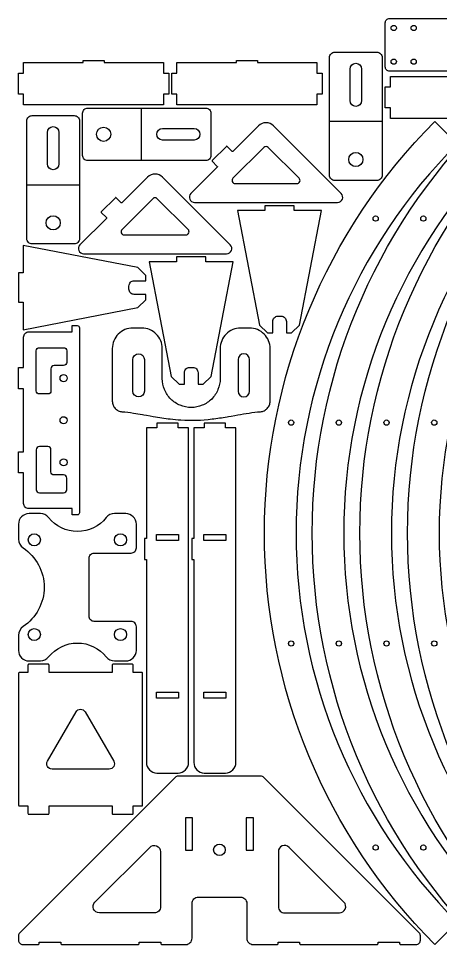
# Model space of a CAD drawing. Extents: x 1062 to 2256, y 2005 to 2885.
# Drawn here: x 1062 to 1463, y 2005 to 2885 of the extents above; entities that cross this region are included whole.
import ezdxf

# ---------------------------------------------------------------- set-up
doc = ezdxf.new("R2010")
doc.units = 0

# ---------------------------------------------------------------- blocks, each defined once
blk = doc.blocks.new('Part755469774', base_point=(-59, -71.44))
at = {"layer": '1'}
for points in [[(59, 62.5, 0.414214), (58, 63.5), (50, 63.5), (50, 70.44, 0.414214), (49, 71.44), (31, 71.44, 0.414214), (30, 70.44), (30, 63.5), (-30, 63.5), (-30, 70.44, 0.414214), (-31, 71.44), (-49, 71.44, 0.414214), (-50, 70.44), (-50, 63.5), (-58, 63.5, 0.414214), (-59, 62.5), (-59, -62.5, 0.414214), (-58, -63.5), (-50, -63.5), (-50, -70.44, 0.414214), (-49, -71.44), (-31, -71.44, 0.414214), (-30, -70.44), (-30, -63.5), (30, -63.5), (30, -70.44, 0.414214), (31, -71.44), (49, -71.44, 0.414214), (50, -70.44), (50, -63.5), (58, -63.5, 0.414214), (59, -62.5)], [(31.47, -21, -0.57735), (27.14, -28.5), (-27.14, -28.5, -0.57735), (-31.47, -21), (-4.33, 26, -0.57735), (4.33, 26)]]:
    blk.add_lwpolyline(points, format="xyb", close=True, dxfattribs=at)
blk = doc.blocks.new('Part1103288632', base_point=(0, 0))
at = {"layer": '1'}
blk.add_lwpolyline([(140, 102, 0.414214), (130, 112), (107.5, 112, 0.414214), (102.5, 107), (102.5, 72, -0.414214), (97.5, 67), (42.5, 67, -0.414214), (37.5, 72), (37.5, 107, 0.414214), (32.5, 112), (10, 112, 0.414214), (0, 102), (0, 91.21, 0.228462), (3.77, 83.38, -0.482087), (3.77, 28.62, 0.228462), (0, 20.79), (0, 10, 0.414214), (10, 0), (24.31, 0, 0.250143), (32.62, 4.43, -0.533679), (107.38, 4.43, 0.250143), (115.69, 0), (130, 0, 0.414214), (140, 10), (140, 20.79, 0.228462), (136.23, 28.62, -0.482087), (136.23, 83.38, 0.228462), (140, 91.21)], format="xyb", close=True, dxfattribs=at)
for centre in [(25, 97), (115, 97), (25, 15), (115, 15)]:
    blk.add_circle(centre, 5.75, dxfattribs=at)
blk = doc.blocks.new('Part1197463259', base_point=(-31.26, -90))
at = {"layer": '1'}
for points in [[(26.5, 88), (26.5, -88, -0.414214), (24.5, -90), (19.5, -90), (19.5, -84), (-21.5, -84, -0.414214), (-26.5, -79), (-26.5, -50), (-31.26, -50), (-31.26, -30), (-26.5, -30), (-26.5, 30), (-31.26, 30), (-31.26, 50), (-26.5, 50), (-26.5, 79, -0.414214), (-21.5, 84), (19.5, 84), (19.5, 90), (24.5, 90, -0.414214)], [(14.5, 66), (14.5, 55, -0.414214), (11.5, 52), (2.5, 52, 0.414214), (-0.5, 49), (-0.5, 28, -0.414214), (-3.5, 25), (-11.5, 25, -0.414214), (-14.5, 28), (-14.5, 66, -0.414214), (-11.5, 69), (11.5, 69, -0.414214)], [(14.5, -55, 0.414214), (11.5, -52), (2.5, -52, -0.414214), (-0.5, -49), (-0.5, -28, 0.414214), (-3.5, -25), (-11.5, -25, 0.414214), (-14.5, -28), (-14.5, -66, 0.414214), (-11.5, -69), (11.5, -69, 0.414214), (14.5, -66)]]:
    blk.add_lwpolyline(points, format="xyb", close=True, dxfattribs=at)
for centre in [(11.5, 40), (11.5, 0), (11.5, -40)]:
    blk.add_circle(centre, 3.4, dxfattribs=at)
blk = doc.blocks.new('Part1885758071', base_point=(-25, -60))
at = {"layer": '1'}
for points in [[(25, 56.98), (25, -55, -0.414214), (20, -60), (-20, -60, -0.414214), (-25, -55), (-25, 56.98, -0.414214), (-20, 61.98), (20, 61.98, -0.414214)], [(5.5, 45.98), (5.5, 15.98, -1), (-5.5, 15.98), (-5.5, 45.98, -1)]]:
    blk.add_lwpolyline(points, format="xyb", close=True, dxfattribs=at)
blk.add_circle((0, -40), 6.75, dxfattribs=at)
at = {"layer": '2'}
blk.add_line((25, -4.01), (-25, -4.01), dxfattribs=at)
blk = doc.blocks.new('Part552678343', base_point=(-25, -60))
at = {"layer": '1'}
for points in [[(25, 56.98), (25, -55, -0.414214), (20, -60), (-20, -60, -0.414214), (-25, -55), (-25, 56.98, -0.414214), (-20, 61.98), (20, 61.98, -0.414214)], [(5.5, 45.98), (5.5, 15.98, -1), (-5.5, 15.98), (-5.5, 45.98, -1)]]:
    blk.add_lwpolyline(points, format="xyb", close=True, dxfattribs=at)
blk.add_circle((0, -40), 6.75, dxfattribs=at)
at = {"layer": '2'}
blk.add_line((25, -4.01), (-25, -4.01), dxfattribs=at)
blk = doc.blocks.new('Part1302567447', base_point=(-72.93, -49.19))
at = {"layer": '1'}
for points in [[(71.46, 18.13, 0.668179), (67.93, 26.67), (-67.93, 26.67, 0.668179), (-71.46, 18.13), (-7.07, -46.26, 0.414214), (7.07, -46.26), (31.47, -21.87, -0.414214), (32.17, -21.87), (36.98, -26.68, 0.414214), (37.69, -26.68), (51.12, -13.24, 0.414214), (51.12, -12.53), (46.32, -7.72, -0.414214), (46.32, -7.02)], [(31.42, 3.55, 0.668179), (29.3, 8.67), (-29.3, 8.67, 0.668179), (-31.42, 3.55), (-2.12, -25.76, 0.414214), (2.12, -25.76)]]:
    blk.add_lwpolyline(points, format="xyb", close=True, dxfattribs=at)
blk = doc.blocks.new('Part140016489', base_point=(-75, -80))
at = {"layer": '1'}
for points in [[(-44.5, -20, 1), (-55.5, -20), (-55.5, -50, 1), (-44.5, -50)], [(55.5, -20), (55.5, -50, -1), (44.5, -50), (44.5, -20, -1)]]:
    blk.add_lwpolyline(points, format="xyb", close=True, dxfattribs=at)
blk.add_open_spline([(75, -10.49), (75, -27.16), (75, -43.83), (75, -60.5), (75, -60.5), (75, -63.06), (74.5, -65.6), (73.52, -67.96), (73.52, -67.96), (72.54, -70.33), (71.1, -72.48), (69.29, -74.29), (69.29, -74.29), (67.48, -76.1), (65.33, -77.54), (62.96, -78.52), (62.96, -78.52), (60.6, -79.5), (58.06, -80), (55.5, -80), (55.5, -80), (52.67, -80), (49.83, -80), (47, -80), (47, -80), (44.44, -80), (41.9, -79.5), (39.54, -78.52), (39.54, -78.52), (37.17, -77.54), (35.02, -76.1), (33.21, -74.29), (33.21, -74.29), (31.4, -72.48), (29.96, -70.33), (28.98, -67.96), (28.98, -67.96), (28, -65.6), (27.5, -63.06), (27.5, -60.5), (27.5, -60.5), (27.5, -51), (27.5, -41.5), (27.5, -32), (27.5, -32), (27.5, -28.39), (26.79, -24.81), (25.41, -21.48), (25.41, -21.48), (24.02, -18.14), (22, -15.11), (19.45, -12.55), (19.45, -12.55), (16.89, -10), (13.86, -7.98), (10.52, -6.59), (10.52, -6.59), (7.19, -5.21), (3.61, -4.5), (0, -4.5), (0, -4.5), (-3.61, -4.5), (-7.19, -5.21), (-10.52, -6.59), (-10.52, -6.59), (-13.86, -7.98), (-16.89, -10), (-19.45, -12.55), (-19.45, -12.55), (-22, -15.11), (-24.02, -18.14), (-25.41, -21.48), (-25.41, -21.48), (-26.79, -24.81), (-27.5, -28.39), (-27.5, -32), (-27.5, -32), (-27.5, -41.5), (-27.5, -51), (-27.5, -60.5), (-27.5, -60.5), (-27.5, -63.06), (-28, -65.6), (-28.98, -67.96), (-28.98, -67.96), (-29.96, -70.33), (-31.4, -72.48), (-33.21, -74.29), (-33.21, -74.29), (-35.02, -76.1), (-37.17, -77.54), (-39.54, -78.52), (-39.54, -78.52), (-41.9, -79.5), (-44.44, -80), (-47, -80), (-47, -80), (-49.83, -80), (-52.67, -80), (-55.5, -80), (-55.5, -80), (-58.06, -80), (-60.6, -79.5), (-62.96, -78.52), (-62.96, -78.52), (-65.33, -77.54), (-67.48, -76.1), (-69.29, -74.29), (-69.29, -74.29), (-71.1, -72.48), (-72.54, -70.33), (-73.52, -67.96), (-73.52, -67.96), (-74.5, -65.6), (-75, -63.06), (-75, -60.5), (-75, -60.5), (-75, -43.83), (-75, -27.16), (-75, -10.49), (-75, -10.49), (-75, -9.24), (-74.77, -8.01), (-74.32, -6.85), (-74.32, -6.85), (-73.86, -5.69), (-73.2, -4.62), (-72.35, -3.71), (-72.35, -3.71), (-71.51, -2.79), (-70.5, -2.04), (-69.39, -1.5), (-69.39, -1.5), (-68.27, -0.95), (-67.06, -0.62), (-65.82, -0.52), (-65.82, -0.52), (-62.13, -0.22), (-58.51, 0.23), (-54.94, 0.76), (-54.94, 0.76), (-51.37, 1.28), (-47.85, 1.87), (-44.36, 2.48), (-44.36, 2.48), (-40.87, 3.1), (-34.37, 4.24), (-34.04, 4.29), (-34.04, 4.29), (-29.26, 5.11), (-24.55, 5.84), (-19.88, 6.41), (-19.88, 6.41), (-9.87, 7.65), (-0.02, 8.02), (9.91, 7.35), (9.91, 7.35), (13.22, 7.14), (16.54, 6.82), (19.88, 6.41), (19.88, 6.41), (25.22, 5.76), (30.61, 4.89), (36.08, 3.94), (36.08, 3.94), (39.49, 3.34), (46.1, 2.17), (46.46, 2.12), (46.46, 2.12), (49.26, 1.64), (52.08, 1.17), (54.94, 0.76), (54.94, 0.76), (58.51, 0.23), (62.13, -0.22), (65.82, -0.52), (65.82, -0.52), (67.06, -0.62), (68.27, -0.95), (69.39, -1.5), (69.39, -1.5), (70.5, -2.04), (71.51, -2.79), (72.35, -3.71), (72.35, -3.71), (73.2, -4.62), (73.86, -5.69), (74.32, -6.85), (74.32, -6.85), (74.77, -8.01), (75, -9.24), (75, -10.49)], degree=3, knots=[0, 0, 0, 0, 0.020833, 0.020833, 0.020833, 0.020833, 0.041667, 0.041667, 0.041667, 0.041667, 0.0625, 0.0625, 0.0625, 0.0625, 0.083333, 0.083333, 0.083333, 0.083333, 0.104167, 0.104167, 0.104167, 0.104167, 0.125, 0.125, 0.125, 0.125, 0.145833, 0.145833, 0.145833, 0.145833, 0.166667, 0.166667, 0.166667, 0.166667, 0.1875, 0.1875, 0.1875, 0.1875, 0.208333, 0.208333, 0.208333, 0.208333, 0.229167, 0.229167, 0.229167, 0.229167, 0.25, 0.25, 0.25, 0.25, 0.270833, 0.270833, 0.270833, 0.270833, 0.291667, 0.291667, 0.291667, 0.291667, 0.3125, 0.3125, 0.3125, 0.3125, 0.333333, 0.333333, 0.333333, 0.333333, 0.354167, 0.354167, 0.354167, 0.354167, 0.375, 0.375, 0.375, 0.375, 0.395833, 0.395833, 0.395833, 0.395833, 0.416667, 0.416667, 0.416667, 0.416667, 0.4375, 0.4375, 0.4375, 0.4375, 0.458333, 0.458333, 0.458333, 0.458333, 0.479167, 0.479167, 0.479167, 0.479167, 0.5, 0.5, 0.5, 0.5, 0.520833, 0.520833, 0.520833, 0.520833, 0.541667, 0.541667, 0.541667, 0.541667, 0.5625, 0.5625, 0.5625, 0.5625, 0.583333, 0.583333, 0.583333, 0.583333, 0.604167, 0.604167, 0.604167, 0.604167, 0.625, 0.625, 0.625, 0.625, 0.645833, 0.645833, 0.645833, 0.645833, 0.666667, 0.666667, 0.666667, 0.666667, 0.6875, 0.6875, 0.6875, 0.6875, 0.708333, 0.708333, 0.708333, 0.708333, 0.729167, 0.729167, 0.729167, 0.729167, 0.75, 0.75, 0.75, 0.75, 0.770833, 0.770833, 0.770833, 0.770833, 0.791667, 0.791667, 0.791667, 0.791667, 0.8125, 0.8125, 0.8125, 0.8125, 0.833333, 0.833333, 0.833333, 0.833333, 0.854167, 0.854167, 0.854167, 0.854167, 0.875, 0.875, 0.875, 0.875, 0.895833, 0.895833, 0.895833, 0.895833, 0.916667, 0.916667, 0.916667, 0.916667, 0.9375, 0.9375, 0.9375, 0.9375, 0.958333, 0.958333, 0.958333, 0.958333, 0.979167, 0.979167, 0.979167, 0.979167, 1, 1, 1, 1], dxfattribs=at)
blk = doc.blocks.new('Part1957499153', base_point=(-72.93, -49.19))
at = {"layer": '1'}
for points in [[(71.46, 18.13, 0.668179), (67.93, 26.67), (-67.93, 26.67, 0.668179), (-71.46, 18.13), (-7.07, -46.26, 0.414214), (7.07, -46.26), (31.47, -21.87, -0.414214), (32.17, -21.87), (36.98, -26.68, 0.414214), (37.69, -26.68), (51.12, -13.24, 0.414214), (51.12, -12.53), (46.32, -7.72, -0.414214), (46.32, -7.02)], [(31.42, 3.55, 0.668179), (29.3, 8.67), (-29.3, 8.67, 0.668179), (-31.42, 3.55), (-2.12, -25.76, 0.414214), (2.12, -25.76)]]:
    blk.add_lwpolyline(points, format="xyb", close=True, dxfattribs=at)
blk = doc.blocks.new('Part407099889')
at = {"layer": '1'}
blk.add_lwpolyline([(332.7, 30), (328, 30), (328, 40), (223, 40), (223, 42), (203, 42), (203, 40), (10, 40, 0.414214), (0, 30), (0, 10, 0.414214), (10, 0), (328, 0), (328, 10), (332.7, 10)], format="xyb", close=True, dxfattribs=at)
for points in [[(76.76, 30.5), (76.76, 9.5), (71, 9.5), (71, 30.5)], [(226.76, 30.5), (226.76, 9.5), (221, 9.5), (221, 30.5)]]:
    blk.add_lwpolyline(points, close=True, dxfattribs=at)
blk = doc.blocks.new('Part1430522297')
at = {"layer": '1'}
blk.add_lwpolyline([(332.7, 30), (328, 30), (328, 40), (223, 40), (223, 42), (203, 42), (203, 40), (10, 40, 0.414214), (0, 30), (0, 10, 0.414214), (10, 0), (328, 0), (328, 10), (332.7, 10)], format="xyb", close=True, dxfattribs=at)
for points in [[(76.76, 30.5), (76.76, 9.5), (71, 9.5), (71, 30.5)], [(226.76, 30.5), (226.76, 9.5), (221, 9.5), (221, 30.5)]]:
    blk.add_lwpolyline(points, close=True, dxfattribs=at)
blk = doc.blocks.new('Part1424611961', base_point=(-191, 0))
at = {"layer": '1'}
for points in [[(191, 8.34, 0.198912), (189.83, 11.17), (42.17, 158.83, 0.198912), (39.34, 160), (-39.34, 160, 0.198912), (-42.17, 158.83), (-189.83, 11.17, 0.198912), (-191, 8.34), (-191, 4, 0.414214), (-187, 0), (-172.25, 0, 0.414214), (-171.25, 1), (-171.25, 2.2), (-150.75, 2.2), (-150.75, 1, 0.414214), (-149.75, 0), (-77.25, 0, 0.414214), (-76.25, 1), (-76.25, 2.2), (-55.75, 2.2), (-55.75, 1, 0.414214), (-54.75, 0), (-32, 0, 0.414214), (-26, 6), (-26, 39, -0.414214), (-20, 45), (20, 45, -0.414214), (26, 39), (26, 6, 0.414214), (32, 0), (54.75, 0, 0.414214), (55.75, 1), (55.75, 2.2), (76.25, 2.2), (76.25, 1, 0.414214), (77.25, 0), (149.75, 0, 0.414214), (150.75, 1), (150.75, 2.2), (171.25, 2.2), (171.25, 1, 0.414214), (172.25, 0), (187, 0, 0.414214), (191, 4)], [(-56, 88.09), (-56, 36, -0.414214), (-62, 30), (-114.09, 30, -0.668179), (-118.33, 40.24), (-66.24, 92.33, -0.668179)], [(118.33, 40.24), (66.24, 92.33, 0.668179), (56, 88.09), (56, 36, 0.414214), (62, 30), (114.09, 30, 0.668179)]]:
    blk.add_lwpolyline(points, format="xyb", close=True, dxfattribs=at)
for points in [[(-25.5, 120.25), (-32.3, 120.25), (-32.3, 89.75), (-25.5, 89.75)], [(32.3, 120.25), (25.5, 120.25), (25.5, 89.75), (32.3, 89.75)]]:
    blk.add_lwpolyline(points, close=True, dxfattribs=at)
blk.add_circle((0, 90), 5.5, dxfattribs=at)
blk = doc.blocks.new('Part1627925601', base_point=(-553.11, -391.11))
at = {"layer": '1'}
blk.add_lwpolyline([(-369.9, 369.9, 0.414214), (-369.9, -369.9), (-391.11, -391.11, -0.414214), (-391.11, 391.11)], format="xyb", close=True, dxfattribs=at)
for centre in [(-447.43, 298.96), (-527.77, 104.98), (-527.77, -104.98), (-447.43, -298.96)]:
    blk.add_circle(centre, 2.5, dxfattribs=at)
blk = doc.blocks.new('Part1571086565', base_point=(-25, -60))
at = {"layer": '1'}
for points in [[(25, 56.98), (25, -55, -0.414214), (20, -60), (-20, -60, -0.414214), (-25, -55), (-25, 56.98, -0.414214), (-20, 61.98), (20, 61.98, -0.414214)], [(5.5, 45.98), (5.5, 15.98, -1), (-5.5, 15.98), (-5.5, 45.98, -1)]]:
    blk.add_lwpolyline(points, format="xyb", close=True, dxfattribs=at)
blk.add_circle((0, -40), 6.75, dxfattribs=at)
at = {"layer": '2'}
blk.add_line((25, -4.01), (-25, -4.01), dxfattribs=at)
blk = doc.blocks.new('Part320841708', base_point=(-553.11, -391.11))
at = {"layer": '1'}
blk.add_lwpolyline([(-369.9, 369.9, 0.414214), (-369.9, -369.9), (-391.11, -391.11, -0.414214), (-391.11, 391.11)], format="xyb", close=True, dxfattribs=at)
for centre in [(-447.43, 298.96), (-527.77, 104.98), (-527.77, -104.98), (-447.43, -298.96)]:
    blk.add_circle(centre, 2.5, dxfattribs=at)
blk = doc.blocks.new('Part1024990675', base_point=(-25, -52.5))
at = {"layer": '1'}
blk.add_lwpolyline([(25, 51.5), (25, -48.5, -0.414214), (21, -52.5), (-21, -52.5, -0.414214), (-25, -48.5), (-25, 51.5, -0.414214), (-24, 52.5), (-14.5, 52.5), (-14.5, 56.26, -0.414214), (-13.5, 57.26), (13.5, 57.26, -0.414214), (14.5, 56.26), (14.5, 52.5), (24, 52.5, -0.414214)], format="xyb", close=True, dxfattribs=at)
blk.add_lwpolyline([(2.55, 32.5), (2.55, 12.5), (-2.55, 12.5), (-2.55, 32.5)], close=True, dxfattribs=at)
for centre in [(-15.98, -25.5), (15.98, -25.5), (-15.98, -44.5), (15.98, -44.5)]:
    blk.add_circle(centre, 2.5, dxfattribs=at)
blk = doc.blocks.new('Part1503427488', base_point=(-553.11, -391.11))
at = {"layer": '1'}
blk.add_lwpolyline([(-369.9, 369.9, 0.414214), (-369.9, -369.9), (-391.11, -391.11, -0.414214), (-391.11, 391.11)], format="xyb", close=True, dxfattribs=at)
for centre in [(-447.43, 298.96), (-527.77, 104.98), (-527.77, -104.98), (-447.43, -298.96)]:
    blk.add_circle(centre, 2.5, dxfattribs=at)
blk = doc.blocks.new('Part1490661415', base_point=(-553.11, -391.11))
at = {"layer": '1'}
blk.add_lwpolyline([(-369.9, 369.9, 0.414214), (-369.9, -369.9), (-391.11, -391.11, -0.414214), (-391.11, 391.11)], format="xyb", close=True, dxfattribs=at)
for centre in [(-447.43, 298.96), (-527.77, 104.98), (-527.77, -104.98), (-447.43, -298.96)]:
    blk.add_circle(centre, 2.5, dxfattribs=at)

msp = doc.modelspace()

# ---------------------------------------------------------------- linework, layer by layer
at = {"layer": '1'}
for points in [[(1122.99, 2845), (1142.99, 2845), (1142.99, 2843), (1199.49, 2843), (1199.49, 2833), (1204.37, 2833), (1204.37, 2813), (1199.49, 2813), (1199.49, 2803), (1066.49, 2803), (1066.49, 2813), (1061.61, 2813), (1061.61, 2833), (1066.49, 2833), (1066.49, 2843), (1122.99, 2843)], [(1268.76, 2845), (1288.76, 2845), (1288.76, 2843), (1345.26, 2843), (1345.26, 2833), (1350.14, 2833), (1350.14, 2813), (1345.26, 2813), (1345.26, 2803), (1212.26, 2803), (1212.26, 2813), (1207.37, 2813), (1207.37, 2833), (1212.26, 2833), (1212.26, 2843), (1268.76, 2843)], [(1471.64, 2831.96), (1491.64, 2831.96), (1491.64, 2829.96), (1548.14, 2829.96), (1548.14, 2819.96), (1553.02, 2819.96), (1553.02, 2799.96), (1548.14, 2799.96), (1548.14, 2789.96), (1415.14, 2789.96), (1415.14, 2799.96), (1410.26, 2799.96), (1410.26, 2819.96), (1415.14, 2819.96), (1415.14, 2829.96), (1471.64, 2829.96)]]:
    msp.add_lwpolyline(points, close=True, dxfattribs=at)
for points in [[(1269.75, 2702.53), (1290.75, 2593.53), (1298.25, 2586.03), (1303.25, 2586.03), (1303.25, 2597.03, -0.414214), (1308.25, 2602.03), (1311.25, 2602.03, -0.414214), (1316.25, 2597.03), (1316.25, 2586.03), (1321.25, 2586.03), (1328.75, 2593.53), (1349.75, 2702.53), (1323.75, 2702.53), (1323.75, 2707.03), (1295.75, 2707.03), (1295.75, 2702.53)], [(1066.11, 2589.18), (1175.11, 2610.18), (1182.61, 2617.68), (1182.61, 2622.68), (1171.61, 2622.68, -0.414214), (1166.61, 2627.68), (1166.61, 2630.68, -0.414214), (1171.61, 2635.68), (1182.61, 2635.68), (1182.61, 2640.68), (1175.11, 2648.18), (1066.11, 2669.18), (1066.11, 2643.18), (1061.61, 2643.18), (1061.61, 2615.18), (1066.11, 2615.18)], [(1185.78, 2653.78), (1206.78, 2544.78), (1214.28, 2537.28), (1219.28, 2537.28), (1219.28, 2548.28, -0.414214), (1224.28, 2553.28), (1227.28, 2553.28, -0.414214), (1232.28, 2548.28), (1232.28, 2537.28), (1237.28, 2537.28), (1244.78, 2544.78), (1265.78, 2653.78), (1239.78, 2653.78), (1239.78, 2658.28), (1211.78, 2658.28), (1211.78, 2653.78)]]:
    msp.add_lwpolyline(points, format="xyb", close=True, dxfattribs=at)

# ---------------------------------------------------------------- block references
for name, p, rotation in [('Part1024990675', (1410.26, 2884.96), 269.999999977959), ('Part552678343', (1122.53, 2799.9), 269.999999977959), ('Part1302567447', (1369.83, 2785.89), 180), ('Part1957499153', (1264.34, 2737.13), 180), ('Part140016489', (1300.78, 2590.68), 180), ('Part407099889', (1223.23, 2167.74), 90.0000001836389), ('Part1430522297', (1268.23, 2167.74), 90.0000001836389), ('Part1103288632', (1061.61, 2414.33), 269.999999977959)]:
    msp.add_blockref(name, p, dxfattribs=dict(at, rotation=rotation))
for name, p in [('Part1571086565', (1357.26, 2730.98)), ('Part1885758071', (1069.53, 2670.71)), ('Part1627925601', (1295.41, 2004.74)), ('Part320841708', (1340.76, 2004.74)), ('Part1503427488', (1386.12, 2004.74)), ('Part1490661415', (1431.47, 2004.74)), ('Part1197463259', (1061.71, 2413.07)), ('Part755469774', (1061.61, 2128.46)), ('Part1424611961', (1061.61, 2004.74))]:
    msp.add_blockref(name, p, dxfattribs=at)

doc.saveas('drawing.dxf')
